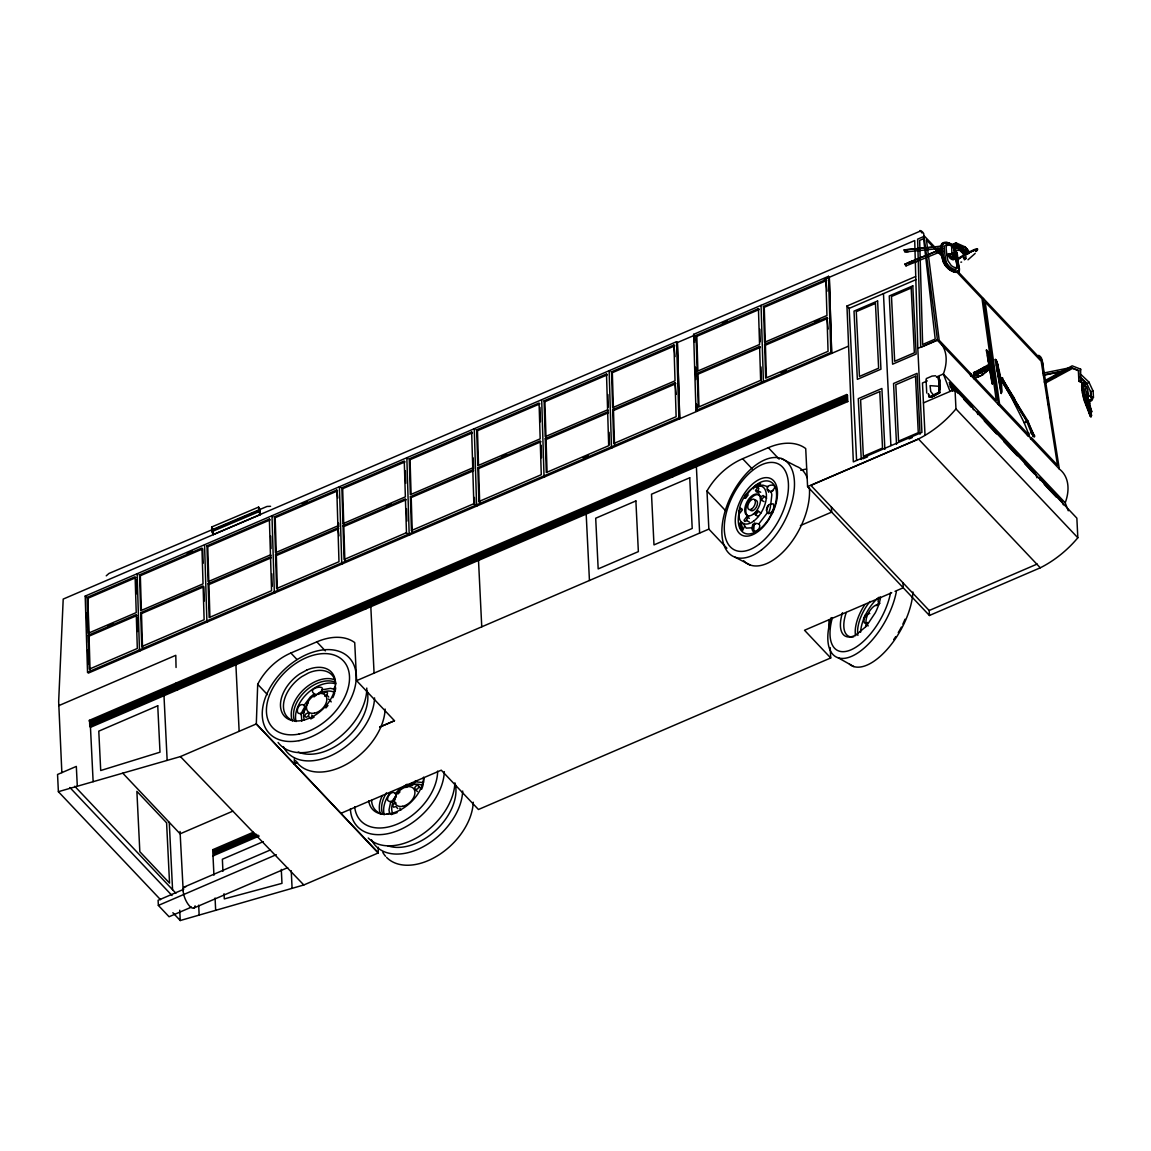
<?xml version="1.0" encoding="UTF-8"?>
<svg xmlns="http://www.w3.org/2000/svg" width="1151" height="1151" viewBox="0 0 1151 1151"><rect width="100%" height="100%" fill="white"/><g stroke="black" fill="none" stroke-linecap="round" stroke-linejoin="round"><path stroke-width="1.5" d="M1082.141 384.463L1082.746 382.823L1084.415 385.038L1082.746 382.823L1082.832 393.901L1090.947 416.374L1089.968 413.698M942.482 251.839L937.115 252.342L937.144 250.227L940.712 249.882M965.703 249.666L965.718 247.551L966.193 249.436M1082.069 385.973L1082.386 390.937M394.491 720.727L379.686 727.087L394.491 720.727L356.594 680.658L354.724 642.589A53.593 35.048 -43.4 0 0 316.813 641.855L290.858 653.02A46.759 30.573 -43.4 0 0 257.695 684.327L256.313 723.936L378.161 852.992L303.821 884.975L180.247 920.527L172.866 912.714M297.505 762.581L294.21 764.005L294.411 758.48M378.161 852.992L378.362 847.251M954.395 254.688L954.251 246.487L957.963 244.947L965.617 252.256L964.265 254.673L957.128 247.882L957.963 244.947L951.647 247.321L951.963 253.709L954.395 254.688L954.251 246.487L951.647 247.321M1032.505 436.056L1034.432 435.869L1028.908 424.431L1002.161 378.204L1023.34 415.439L1014.952 400.26M301.217 713.289C295.433 715.462 296.857 706.354 300.67 704.901C306.051 702.513 306.439 713.433 301.217 713.289L301.792 721.217M316.194 694.787C301.907 688.154 333.891 681.795 317.805 694.571M740.424 509.188L740.625 508.152M929.922 396.663L938.971 392.174L939.36 384.434L938.238 377.255L939.835 389.096M928.238 393.599L929.087 396.793L931.835 396.491L939.36 392.577L939.547 380.003L938.684 376.722L936.41 377.024M929.087 396.793L931.763 396.98L939.835 392.707L939.935 380.405L938.684 376.722M259.953 509.591L260.327 514.655L213.352 534.568L211.842 531.661L211.669 527L258.63 507.087L260.155 509.994L260.327 514.67L258.802 511.749L258.63 507.087M770.81 503.951L773.184 503.836C774.997 507.289 772.508 513.001 768.638 513.706L768.005 513.36C765.156 510.411 766.638 504.67 770.81 503.951L771.832 494.829L771.17 491.678C757.559 485.031 783.658 481.046 771.256 491.693M1080.156 371.313L1080.631 369.154L1072.171 365.831L1044.691 380.708M415.453 780.709C415.108 784.781 410.144 786.752 406.936 784.291L398.375 790.248L395.397 793.643C397.987 798.175 391.196 804.276 387.686 800.348C386.549 796.55 392.261 789.615 395.397 793.643M1043.266 374.996L1066.948 370.219L1067.481 368.234L1042.806 373.212M865.581 626.72L866.631 622.835L867.796 622.518M950.05 391.441L943.374 374.003A48.486 31.71 -43.4 0 0 937.49 340.192L923.692 233.595A15.467 10.114 -43.4 0 0 920.929 230.833L63.204 599.081L58.658 701.506L61.852 772.638M1044.23 382.031L1071.005 367.543L1078.358 370.421L1078.89 381.269L1080.688 382.29L1080.631 369.154M974.134 378.55L974.019 376.881M308.353 716.095L309.101 713.951L307.691 713.001L305.533 714.181L304.785 716.325L306.195 717.289L308.353 716.095L310.281 718.138M324.654 696.182L326.826 695.003L327.575 692.859L326.165 691.909L324.006 693.089M390.75 801.413L388.98 810.059L389.657 813.225L391.657 814.635M958.409 271.636L958.725 270.787M746.524 520.525L747.431 518.195L746.639 516.871L744.035 520.252L744.826 521.561L746.524 520.525L749.287 521.964M756.265 491.837L757.962 490.801L758.854 488.47L758.063 487.146L755.473 490.527L759.027 493.261M758.164 511.663L755.574 515.029L754.783 513.72L757.372 510.353L760.912 513.087M763.876 496.8L761.286 500.167L760.494 498.858L761.401 496.513L763.084 495.491L766.638 498.225M752.553 527.748C751.071 533.618 758.984 531.143 759.574 527.187C761.545 521.633 750.84 522.712 752.553 527.748L746.208 528.136C735.921 510.569 740.438 538.841 744.208 526.813M753.56 488.83C753.819 484.298 765.127 481.291 758.696 486.24M941.964 244.372L941.144 247.796A119.531 56.399 -64.8 0 0 941.892 254.932A119.531 56.399 -64.8 0 0 943.101 261.565C945.201 267.593 952.899 273.952 959.229 271.823L959.488 268.974A130.092 61.377 -64.8 0 1 958.236 262.111A130.092 61.377 -64.8 0 1 957.459 254.774L954.798 248.084M767.501 512.598L758.797 523.921M304.008 705.39L310.266 697.089L313.791 694.226M418.921 786.766L417.669 788.867L415.482 789.543L414.561 788.133L415.813 786.032L418 785.342L420.863 788.809M212.978 529.503L213.352 534.568L213.194 529.906L211.669 527M106.237 575.831L108.957 573.457L267.018 506.454L270.586 506.296M973.947 374.708L989.457 365.471L989.515 364.018L989.961 365.313L973.991 374.65M975.156 253.436L967.991 259.795M880.227 596.88C878.414 598.362 876.515 602.779 879.997 603.311M941.892 254.932L941.374 247.019L942.511 243.854M951.057 257.795L951.949 256.86A2.503 1.18 -64.8 0 0 953.201 253.58A2.503 1.18 -64.8 0 0 951.46 253.393L950.553 254.328L951.057 257.795L952.783 258.601L953.675 257.68A2.503 1.18 -64.8 0 0 954.942 254.63A2.503 1.18 -64.8 0 0 953.575 253.867M957.733 264.5A119.531 56.399 -64.8 0 1 957.387 262.227L957.057 258.155L957.776 263.867M975.501 378.19L975.602 376.809M1088.904 382.074L1087.004 383.988L1079.883 377.183L1081.249 374.766L1088.904 382.074L1093.148 391.211L1093.45 397.483L1091.263 398.793M876.084 605.714L878.889 602.951M974.393 375.427L987.054 369.543L987.5 370.823L982.724 374.78L978.206 377.01L977.328 374.478L991.587 366.694L992.033 367.989L984.076 372.91M950.942 245.091L956.15 242.947L965.387 247.005L965.962 258.558L964.394 259.838L963.286 252.788M1029.699 436.517L1030.663 439.063L1030.965 437.884M931.763 396.98L939.835 392.707M866.631 622.835L864.372 623.008C862.847 619.511 865.494 614.188 869.178 613.31L869.768 613.627M941.921 251.177L906.038 265.881L904.815 264.226L942.64 248.487M335.445 685.881L333.718 689.017L335.07 691.161M386.923 814.074L389.657 813.225M986.536 369.716L991.587 366.694M973.746 373.442L984.738 366.968L985.184 368.248L984.234 367.126L989.515 364.018M973.372 372.866L984.738 366.968M770.81 491.981L773.443 490.369M956.15 242.947L951.748 244.99M1028.764 433.006A1.64 0.734 65.6 0 0 1028.893 434.646L1024.203 422.791L1010.851 396.232L998.723 375.787L1017.153 406.879M999.298 375.586L1027.901 420.935L1032.735 433.049L1031.598 433.452L1026.764 421.338L1011.427 396.03M310.741 718.943L314.108 717.102M1045.439 383.053L1072.603 368.363L1078.645 370.723M756.149 487.29L757.545 486.571M987.486 350.983C989.069 355.731 994.881 376.909 992.104 383.758L986.292 350.077M987.126 350.595L989.083 355.285M988.838 356.752L988.551 361.457L991.169 372.277M996.392 360.392C997.96 365.14 1003.773 386.304 1000.996 393.167L995.183 359.472M996.018 360.004L997.975 364.694M999.701 381.283L1001.183 386.218L997.37 365.773L997.442 370.852L1000.061 381.672M997.816 371.241L997.73 366.147M992.996 382.909L988.709 354.911M1001.888 392.318L997.6 364.306M975.271 377.96L982.724 374.78L981.846 372.248L978.854 373.241M916.498 261.594L909.103 263.291L908.858 262.428L912.743 260.745M1001.701 378.42L1014.578 398.505L1013.527 398.937L1001.701 378.42L1002.737 378.003M937.115 252.342L937.144 250.227M926.296 378.578L932.051 376.075L935.677 375.773M848.215 346.278L88.339 673.105L87.534 672.227L85.203 596.074L676.543 341.703L677.349 342.566L679.709 418.763M696.542 404.289L696.758 411.367L695.967 410.504L693.636 334.351L828.49 276.341L829.281 277.218L831.612 353.357L830.821 352.494L828.49 276.341M187.253 553.386L192.188 551.271M302.382 503.865L307.317 501.75M722.382 323.201L727.317 321.071M824.332 279.42L914.714 240.545L917.807 348.393L921.922 432.373L853.323 461.882L846.949 306.037L915.563 276.528M87.088 597.427L135.127 576.752L136.221 612.605L88.181 633.28L87.088 597.427L87.879 598.29L88.972 634.158M139.544 574.853L201.943 548.02L203.036 583.874L140.638 610.721L139.544 574.853L140.336 575.73L141.372 609.8M269.363 519.015L270.456 554.868L208.058 581.715L206.964 545.847L269.363 519.015L270.168 519.878L207.756 546.725L208.863 582.579M336.797 490.009L337.89 525.863L275.492 552.71L274.398 516.842L336.797 490.009L337.804 498.052M341.861 487.823L404.26 460.975L405.368 496.844L342.955 523.676L343.761 524.554L342.667 488.7L341.861 487.823L342.955 523.676M471.651 431.999L472.744 467.853L410.346 494.685L409.252 458.832L471.651 431.999L472.442 432.862L410.044 459.709L411.08 493.765M476.672 429.827L539.071 402.994L540.179 438.848L477.78 465.68L476.672 429.827L477.478 430.704L478.514 464.759M606.505 373.989L607.599 409.842L545.2 436.675L544.106 400.821L606.505 373.989L607.296 374.852L544.898 401.699L545.991 437.553M673.925 344.983L675.033 380.837L612.634 407.67L611.526 371.816L673.925 344.983L675.062 356.609M758.437 308.626L759.545 344.48L697.146 371.327L696.038 335.459L758.437 308.626L759.243 309.49L696.844 336.337L697.88 370.392M825.871 279.621L826.965 315.475L764.566 342.307L763.473 306.454L825.871 279.621L826.993 291.246M87.879 598.29L135.919 577.629M140.336 575.73L202.734 548.883L203.166 563.227M276.283 553.573L275.19 517.72L337.588 490.873M342.667 488.7L405.066 461.853M477.478 430.704L539.877 403.857M613.425 408.547L612.332 372.694L674.731 345.847M765.357 343.185L764.264 307.331L826.663 280.484M108.194 625.885L112.999 623.813M386.448 506.181L391.383 504.066M501.563 456.674L506.483 454.544M814.62 321.992L819.555 319.877M88.239 635.28L136.278 614.62L137.314 648.473L89.274 669.134L88.239 635.28L89.03 636.158L90.066 670.011M140.695 612.72L203.094 585.873L204.13 619.727L141.731 646.574L142.523 647.438L141.487 613.584L140.695 612.72L141.731 646.574M270.528 556.868L271.564 590.722L209.165 617.569L208.13 583.715L270.528 556.868L271.319 557.746L208.921 584.579L209.899 616.648M337.948 527.863L338.984 561.717L276.585 588.564L275.549 554.71L337.948 527.863L338.969 535.862M406.461 532.697L344.063 559.53L343.027 525.676L405.425 498.843L406.461 532.697L407.253 533.56M410.403 496.7L472.802 469.853L473.608 470.73L411.209 497.563L412.245 531.417L411.439 530.553L410.403 496.7L411.209 497.563M477.838 467.694L540.236 440.847L541.272 474.701L478.874 501.548L479.665 502.411L478.629 468.558L477.838 467.694L478.874 501.548M607.656 411.842L608.692 445.696L546.293 472.543L545.257 438.689L607.656 411.842L608.462 412.72L546.063 439.553L547.042 471.622M675.09 382.837L676.126 416.691L613.728 443.538L612.692 409.684L675.09 382.837L676.212 394.39M759.602 346.48L760.638 380.334L698.24 407.181L697.204 373.327L759.602 346.48L760.394 347.357L697.995 374.19L698.974 406.26M827.022 317.475L828.058 351.328L765.66 378.175L764.624 344.322L827.022 317.475L828.144 329.042M856.589 460.328L849.165 308.382L916.138 279.564M89.03 636.158L137.084 615.483M141.487 613.584L203.885 586.751L204.331 600.995M277.377 589.427L276.341 555.573L338.754 528.741M344.854 560.408L343.818 526.554L406.217 499.707M478.629 468.558L541.028 441.725M614.519 444.401L613.483 410.547L675.882 383.7M766.408 377.255L765.429 345.185L827.828 318.352M411.439 530.553L473.838 503.706L472.802 469.853M583.212 457.868L588.147 455.753M781.241 372.679L786.162 370.564M87.534 672.227L678.874 417.856L676.543 341.703M695.967 410.504L830.821 352.494M58.859 705.606L175.786 655.322L176.06 667.479M917.807 348.393L937.461 339.948M90.469 727.346L89.375 720.325L846.676 394.548L847.467 395.397L847.769 401.57L90.469 727.346L93.13 781.687M145.789 697.233L150.695 695.132M153.961 693.722L158.867 691.607M252.846 651.193L257.795 649.049M343.689 612.102L348.638 609.972M351.947 608.548L356.896 606.419M442.79 569.472L447.739 567.342M632.733 487.765L637.697 485.636M822.692 406.058L827.641 403.915M844.158 396.822L847.467 395.397M89.447 721.864L846.748 396.102M89.533 723.418L846.819 397.642M89.605 724.957L846.891 399.196M89.677 726.497L846.978 400.735L846.676 394.548M726.914 548.221L708.858 529.115L706.987 491.045A52.198 34.127 -43.4 0 1 742.611 458.731L768.307 447.681A52.558 34.357 -43.4 0 1 805.714 448.573L807.585 486.643L929.433 615.483L1040.288 567.803A80.383 52.558 -43.4 0 0 1077.825 537.762L1076.861 518.151L955.013 389.311L923.447 402.893M927.289 380.909L922.469 382.995L925.03 435.308M936.943 376.765L943.374 374.003L1065.222 502.829L1068.257 510.771M1042.619 362.723L1042.964 368.219M973.444 409.742L972.307 406.778L971.286 407.209L964.006 399.512M862.833 458.832L867.566 456.803M909.074 438.934L912.211 437.596M356.594 680.658L708.858 529.115M807.585 486.643L918.44 438.963A80.383 52.558 -43.4 0 0 955.963 408.922L955.013 389.311M77.304 786.248L76.326 766.408L57.55 774.479L58.384 791.687L180.419 756.581L256.313 723.936L294.21 764.005M919.189 438.804L810.88 485.405L929.188 610.505L929.433 615.483M800.405 525.561L831.669 512.109L831.425 507.131M297.505 762.451L294.224 763.861L378.175 852.632M232.819 811.153L180.117 833.828L122.797 773.213M1036.993 477.809L1035.281 473.363L1034.274 473.795L1024.519 463.493M213.942 875.206L212.705 849.711L253.407 832.202M214.043 855.524L213.813 850.891L254.529 833.367M213.885 852.431L256.241 834.216M213.971 853.97L257.968 835.05M213.007 855.898L259.205 836.014M263.234 841.654L222.359 859.236L222.949 871.307M340.998 813.311L441.265 770.177L478.442 809.498L830.705 657.955L830.202 647.581M184.649 886.831L270.37 849.956M183.714 889.291L158.104 900.298L158.363 905.42L169.068 916.743L191.483 907.103M158.363 905.42L276.283 854.689M891.723 592.751L804.52 630.259L830.705 657.955M895.018 591.326L903.247 587.787L903.003 582.809M193.742 908.067L287.692 867.653M929.188 610.505L1037.224 564.033M213.194 529.906L260.155 509.994M211.842 531.661L258.802 511.749M954.121 249.134L957.128 247.882M904.815 264.226L942.122 248.933M952.913 246.659L955.834 245.465L954.769 243.753L963.027 247.364L965.387 247.005M951.963 253.709L954.553 252.76M965.617 252.256L963.214 253.119L956.769 246.961M998.723 375.787L999.759 375.327M1027.901 420.935L1024.203 422.791L1025.34 422.388M992.033 367.989L991.069 366.867M977.688 371.154L978.681 371.96L978.321 370.953M321.776 689.866L330.553 688.356L333.732 689.104M396.16 803.01L393.973 803.686L392.721 805.801L393.642 807.211L395.829 806.534L397.757 808.577M392.045 814.232L397.138 812.635M1089.551 413.813L1090.4 416.518L1084.386 401.08A119.531 87.462 -22.2 0 1 1082.659 393.944L1082.515 391.973M1088.371 398.994C1083.436 385.93 1092.587 415.77 1087.81 396.635L1089.249 396.232A2.503 1.842 -22.2 0 1 1091.982 397.368A2.503 1.842 -22.2 0 1 1089.925 399.872L1088.486 400.275L1087.45 395.771L1088.199 397.253M1088.486 400.275L1089.047 401.641L1090.486 401.239A2.503 1.842 -22.2 0 0 1091.608 397.642M759.89 485.909L762.768 485.118L768.235 486.844M943.173 243.436L944.755 243.019A9.884 6.129 50.3 0 1 946.626 243.163M1078.89 381.269L1081.206 380.708M943.503 243.091L946.928 242.847L950.956 244.746L948.971 243.609M905.794 251.58L908.34 251.652M1043.885 375.212L1061.438 371.672M961.603 262.068L960.869 262.183M956.596 272.068L959.128 270.255L956.51 272.082L952.827 271.032L956.495 272.082M905.377 250.069L907.146 249.911M957.531 272.24L956.193 272.384A9.884 3.899 38.5 0 1 948.424 268.73L942.971 261.176A130.092 61.377 -64.8 0 1 941.719 254.328A130.092 61.377 -64.8 0 1 940.942 246.99C940.41 239.595 951.057 242.113 953.488 246.587L953.229 246.012A9.136 5.654 50.3 0 0 945.863 242.544L943.23 243.897L942.453 247.264A116.568 55.003 -64.8 0 0 943.173 254.213A116.568 55.003 -64.8 0 0 944.367 260.687L949.446 267.608A9.136 3.597 38.5 0 0 956.798 271.089L958.884 270.312L959.028 267.608A116.568 55.003 -64.8 0 1 957.848 261.133A116.568 55.003 -64.8 0 1 957.114 254.17L954.769 247.882M942.05 248.228L904.815 252.011L904.111 249.925L941.331 246.141M933.763 247.206L904.111 249.925M937.317 246.846L942.64 246.3M954.999 248.544L962.15 247.882M939.072 251.393L942.64 251.062M956.769 250.501L963.919 249.839M973.113 375.571L973.875 378.693M415.007 781.745L423.007 782.536M1081.422 378.089L1086.587 383.01L1090.429 391.383L1093.148 391.211M1066.948 370.219L1068.445 370.248M963.56 258.342L965.962 258.558M1056.043 375.859L1054.172 375.528L1055.467 377.456M1093.45 397.483L1090.702 396.937L1090.429 391.383M959.042 246.875L963.862 248.99L963.027 247.364L963.229 251.436M949.877 255.997L954.51 258.169M1071.005 367.543L1072.603 368.363M939.403 386.319L930.051 385.657L930.756 391.556L933.547 395.181M781.342 458.501L796.406 466.313A54.601 29.523 -62.6 0 1 807.268 477.953M757.962 490.801L760.71 492.24M761.286 500.167L764.034 501.606M755.574 515.029L758.322 516.468M746.639 516.871L749.387 518.295M735.014 557.17L750.078 564.968M970.797 375.974L971.084 374.55M838.316 657.868L853.855 666.587M952.28 247.105C950.409 244.041 943.633 243.293 944.266 248.112A116.568 55.003 -64.8 0 0 945 255.076A116.568 55.003 -64.8 0 0 946.18 261.55C946.554 265.651 956.927 273.42 957.215 266.744A116.568 55.003 -64.8 0 1 956.021 260.27A116.568 55.003 -64.8 0 1 955.877 259.148M946.87 266.715L952.769 271.003L945.144 264.773L942.281 256.615L943.475 261.723M966.308 249.22L968.12 253.752L968.984 253.249L966.639 248.443L968.595 250.789M180.419 756.581L303.821 884.975M933.965 394.994L934.698 395.714M941.676 254.357L924.498 236.2L917.635 239.149L920.728 347.401L937.49 340.192L1027.656 435.524M957.632 271.233L1042.302 360.752L1059.337 469.032A48.486 31.71 -43.4 0 1 1065.222 502.829M943.748 258.212L926.469 239.955L939.187 340.264L996.306 400.649L982.004 298.67L957.33 272.571M988.464 356.364L992.291 376.809L990.795 371.888M997.37 365.773L999.543 374.406M990.292 364.622L991.198 368.176M999.183 374.017L1000.09 377.586M1027.915 433.941L999.557 403.958L985.17 302.008L1041.18 361.241L1057.51 465.22L1031.613 437.84M1031.31 439.394L1059.337 469.032M972.307 406.778L949.244 382.391L952.654 391.282M1035.281 473.363L976.825 411.554L977.962 414.518M949.446 384.103L957.934 393.095M984.335 420.993L996.507 433.869M1003.816 441.596L1017.211 455.767M1044.23 484.341L1056.373 497.174M949.992 386.491L954.496 391.268M955.963 408.922L1077.825 537.762M846.949 306.037L849.165 308.382M918.44 438.963L1040.288 567.803M846.978 400.735L847.769 401.57M803.542 419.41L804.333 420.259M768.307 447.681L779.141 459.148M742.611 458.731L752.25 468.917M696.83 411.339L696.657 404.303M695.592 465.853L696.384 466.702L699.635 533.086M706.987 491.045L726.252 511.418M671.939 476.025L672.745 476.859M585.399 513.26L586.19 514.094L589.441 580.492M477.708 559.573L478.514 560.422L481.751 626.806M370.032 605.901L370.823 606.735L374.075 673.134M365.068 608.03L365.86 608.879M316.813 641.855L325.373 650.905M290.858 653.02L296.972 659.48M326.826 695.003L328.754 697.046M415.482 789.543L417.41 791.586M257.695 684.327L267.478 694.672M235.092 663.94L235.897 664.789L239.149 731.317M176.06 683.032L176.866 683.867M176.765 689.032L177.571 689.881M176.362 689.204L177.168 690.053M163.197 694.873L163.989 695.722L167.154 760.394M212.705 849.711L213.813 850.891M89.375 720.325L90.325 724.252M74.729 786.248L175.902 893.219M69.866 787.5L172.017 895.521M58.384 791.687L160.55 899.708M763.473 306.454L764.264 307.331M764.624 344.322L765.429 345.185M764.178 382.362L763.386 381.499L761.056 305.346M760.638 380.334L761.43 381.211M696.038 335.459L696.844 336.337M693.636 334.351L694.643 342.307M697.204 373.327L697.995 374.19M678.874 417.856L679.665 418.719L677.349 342.566L694.485 335.272L694.657 340.595M611.526 371.816L612.332 372.694M609.915 371.572L609.124 370.708L611.454 446.861L612.246 447.725M612.692 409.684L613.483 410.547M607.599 409.842L608.39 410.706M544.106 400.821L544.898 401.699M545.257 438.689L546.063 439.553M544.811 476.73L544.02 475.867L541.689 399.714M475.061 429.582L474.27 428.719L476.586 504.872L477.392 505.735M472.744 467.853L473.536 468.716L473.205 457.969M473.838 503.706L474.644 504.57L474.413 497.448M409.252 458.832L410.044 459.709M407.67 458.573L406.835 457.724L409.166 533.877L410.001 534.726M340.25 487.578L339.416 486.729L341.732 562.882L342.581 563.731M343.027 525.676L343.818 526.554M337.89 525.863L338.682 526.726L338.581 523.144M274.398 516.842L275.19 517.72M272.773 516.612L271.981 515.734L274.312 591.887L275.103 592.751M275.549 554.71L276.341 555.573M270.456 554.868L271.262 555.732M206.964 545.847L207.756 546.725M208.13 583.715L208.921 584.579M207.684 621.756L206.878 620.893L204.561 544.74M137.919 574.622L137.127 573.745L139.458 649.898L140.249 650.761M85.203 596.074L86.008 596.952M1084.961 385.988L1083.911 385.786L1083.839 388.146A116.568 85.289 -22.2 0 0 1084.789 395.311A116.568 85.289 -22.2 0 0 1086.472 402.275L1088.026 406.691M920.081 230.473L921.994 232.991M945.273 264.946L944.108 263.176M970.811 373.917L970.092 373.528L970.638 375.801M966.998 250.098L967.732 251.292M954.409 250.04L953.503 248.53M1084.443 384.607L1082.544 382.161L1082.026 385.815A130.092 95.188 -22.2 0 0 1083.048 393.383A130.092 95.188 -22.2 0 0 1084.817 400.735L1091.119 417.036L1090.155 413.813M1087.033 396.807L1089.407 402.519L1088.975 399.785M1031.67 431.826L1033.612 436.157M1090.457 412.705L1091.637 415.583L1090.63 412.432M1090.601 412.849L1088.026 406.763M956.121 252.443L956.452 253.824M1087.81 396.635L1088.371 398.001M1090.055 411.741L1085.882 400.821A116.568 85.289 -22.2 0 1 1084.199 393.872A116.568 85.289 -22.2 0 1 1083.249 386.707L1084.242 383.211A9.136 1.885 80.8 0 1 1085.451 385.168M955.891 250.731L956.869 254.328M954.654 250.659L955.301 253.321A116.568 55.003 -64.8 0 0 955.733 258.011M955.834 250.601L956.596 252.486M1084.961 401.44L1083.479 396.793M1086.616 405.785L1085.623 403.152M1063.38 504.829L1062.244 501.865L1039.18 477.478L1040.317 480.442M1087.393 407.67L1090.947 416.374L1090.486 415.036M910.34 261.838L910.614 262.557M974.48 372.478L975.127 374.32M928.627 394.002L929.476 397.196M958.438 267.061L959.1 270.097L958.15 265.838M991.543 373.787L992.291 376.809M1088.645 399.958L1089.033 401.699M1042.302 360.752L1041.439 358.09A15.467 10.114 -43.4 0 0 1038.662 355.328M905.535 263.694L906.038 265.881M989.198 358.407L990.651 365.011M1087.652 389.815L1088.601 396.03M1089.709 403.857L1089.35 401.915L1089.709 403.857A117.546 86.008 -22.2 0 0 1091.134 409.54L1091.839 411.929L1088.155 402.275A117.546 86.008 -22.2 0 1 1086.745 396.591L1086.386 394.649A117.546 86.008 -22.2 0 1 1085.638 388.765L1086.156 386.175A5.712 1.065 79.6 0 1 1087.652 389.815M1088.702 399.829L1089.047 401.641M1086.386 394.649L1086.745 396.591M995.975 360.608L995.457 359.328L995.615 360.22M996.421 364.91L1001.37 393.556M987.083 351.199L986.565 349.933L986.724 350.81M987.529 355.515L992.464 384.146M1087.494 393.743L1087.105 391.354M1043.497 371.759L1044.029 375.298M1045.64 385.902L1046.173 389.441M1046.705 392.966L1047.511 398.275M1048.043 401.814L1048.575 405.339M1050.172 415.957L1050.719 419.482M956.15 259.795L955.891 257.968A117.546 55.464 -64.8 0 1 955.316 252.242L952.812 246.746A5.712 3.439 49 0 0 948.208 244.588L946.597 245.408L946.136 247.911A117.546 55.464 -64.8 0 0 946.712 253.637L946.971 255.464A117.546 55.464 -64.8 0 0 947.964 260.759L951.201 265.493A5.712 2.388 39.5 0 0 955.79 267.665L957.114 267.161L957.143 265.09A117.546 55.464 -64.8 0 1 956.15 259.795L955.891 257.968M983.4 298.469L998.421 404.605M952.539 256.874L952.783 258.601M946.712 253.637L946.971 255.464M999.73 377.197L1000.823 385.83M990.838 367.788L991.932 376.435M180.045 831.482L183.196 890.975M1090.947 392.419L1091.177 397.21M1080.228 372.665L1080.357 375.37M1080.487 378.118L1080.688 382.29M926.066 379.485L926.728 393.009M920.066 434.215L917.088 373.356L893.55 383.484L896.514 444.344M883.464 293.62L890.888 445.509M884.874 449.35L881.896 388.491L858.286 398.649L861.265 459.508M828.849 619.885L829.267 628.547M291.232 870.746L292.095 888.342M281.29 869.422L281.981 883.349L224.301 898.902L224.042 893.723M215.064 898.039L215.669 910.34M198.677 905.161L199.152 915.088M179.743 910.196L180.247 920.527M169.269 822.346L172.564 889.694M829.267 277.305L831.655 353.4M759.847 329.215L760.221 341.761M760.998 366.953L761.372 379.427M695.765 375.989L695.492 367.14L695.779 379.499M607.901 394.577L608.289 407.123M609.052 432.316L609.44 444.79M539.977 407.44L540.423 421.784M541.143 445.279L541.517 457.753M405.339 470.817L405.713 483.362M406.49 508.613L406.879 521.086M270.658 536.021L271.046 548.567M271.809 573.774L272.197 586.247M135.976 579.428L136.422 593.758M137.142 617.267L137.573 631.525M86.498 612.893L86.929 627.05M87.634 650.085L88.066 664.242M87.994 597.959L88.627 642.546M800.708 470.27A52.558 34.357 -43.4 0 1 806.52 469.09M1029.152 435.538A1.64 0.734 65.6 0 1 1028.289 436.315A1.64 0.734 65.6 0 1 1027.282 434.013A1.64 0.734 65.6 0 1 1028.505 434.042M195.109 905.823A11.553 4.273 66.7 0 1 185.872 900.456A11.553 4.273 66.7 0 1 185.829 886.774M1084.012 385.197A9.884 2.043 80.8 0 0 1082.731 383.096L1081.811 383.499L1081.681 386.592A119.531 87.462 -22.2 0 0 1082.659 393.944M1089.479 411.382A130.092 95.188 -22.2 0 1 1089.177 410.159M1089.393 413.338A119.531 87.462 -22.2 0 1 1088.429 409.799M953.345 255.853A3.87 1.985 43.9 0 1 953.517 259.752A3.87 1.985 43.9 0 1 948.784 256.529A3.87 1.985 43.9 0 1 950.266 253.752M953.416 255.68A3.525 1.813 43.9 0 1 953.373 259.234A3.525 1.813 43.9 0 1 949.043 255.824A3.525 1.813 43.9 0 1 951.316 254.04M958.596 268.874A119.531 56.399 -64.8 0 1 958.136 266.715M957.387 262.227A119.531 56.399 -64.8 0 1 957.085 259.91M975.588 251.551A12.805 1.381 -29.5 0 0 966.624 254.126A13.323 1.424 -29.5 0 1 975.976 251.378M956.726 260.371A12.805 1.381 -29.5 0 1 963.718 255.781M958.294 259.133A13.323 1.424 -29.5 0 1 963.632 255.767M966.351 253.522A13.323 1.424 -29.5 0 1 976.954 249.753M957.992 258.601A13.323 1.424 -29.5 0 1 963.329 255.249M391.642 802.175A31.998 20.919 -43.4 0 1 396.332 795.514M407.598 785.745A31.998 20.919 -43.4 0 1 413.252 782.766M455.35 784.306A48.63 31.796 -43.4 0 1 435.164 830.907A48.63 31.796 -43.4 0 1 387.686 845.74M462.673 791.039A55.032 35.983 -43.4 0 1 423.093 846.805A55.032 35.983 -43.4 0 1 371.5 839.784M473.234 802.204A55.032 35.983 -43.4 0 1 438.675 855.035A55.032 35.983 -43.4 0 1 386.592 857.423M385.542 856.272A55.032 35.983 -43.4 0 1 382.808 852.373M454.89 782.809A55.032 35.983 -43.4 0 1 420.331 835.64A55.032 35.983 -43.4 0 1 368.248 838.014M444.315 771.63A55.032 35.983 -43.4 0 1 397.613 830.72A55.032 35.983 -43.4 0 1 350.379 808.908M423.582 777.155A32.199 21.063 -43.4 0 1 416.345 796.104C409.814 804.635 400.706 811.383 390.103 813.771A32.199 21.063 -43.4 0 1 368.723 800.751M437.625 771.112A48.63 31.796 -43.4 0 1 397.858 823.871A48.63 31.796 -43.4 0 1 354.681 806.793M384.218 814.721A29.034 18.977 -43.4 0 1 390.16 792.579M380.521 814.131A30.645 20.042 -43.4 0 1 382.276 795.571M423.87 777.86A30.645 20.042 -43.4 0 1 423.582 782.579M423.266 784.205A30.645 20.042 -43.4 0 1 421.669 789.198M384.132 814.476A30.645 20.042 -43.4 0 1 371.572 800.362M382.736 814.217A29.034 18.977 -43.4 0 1 386.463 792.852M392.534 813.124A20.905 13.668 -43.4 0 1 396.404 795.974M398.102 793.873A20.905 13.668 -43.4 0 1 399.987 791.888M405.713 787.529A20.905 13.668 -43.4 0 1 421.64 785.126M400.965 809.916A11.942 7.812 -43.4 0 1 399.843 808.189M300.9 714.584A31.998 20.919 -43.4 0 1 305.245 706.268M318.122 693.463A31.998 20.919 -43.4 0 1 322.294 690.96M367.241 691.147A48.63 31.796 -43.4 0 1 346.278 738.453A48.63 31.796 -43.4 0 1 298.224 752.049M374.564 697.88A55.032 35.983 -43.4 0 1 334.984 753.646A55.032 35.983 -43.4 0 1 283.391 746.625M385.125 709.045A55.032 35.983 -43.4 0 1 347.573 763.688A55.032 35.983 -43.4 0 1 295.534 760.581M366.795 688.068A55.032 35.983 -43.4 0 1 331.085 743.186A55.032 35.983 -43.4 0 1 278.096 742.481M296.109 721.562A29.034 18.977 -43.4 0 1 307.245 693.535A29.034 18.977 -43.4 0 1 335.876 683.881M292.412 720.972A30.645 20.042 -43.4 0 1 303.332 689.881A30.645 20.042 -43.4 0 1 335.07 679.953M335.632 683.234A30.645 20.042 -43.4 0 0 308.482 672.961L301.763 676.659A30.645 20.042 -43.4 0 0 291.922 720.166M335.689 687.809A30.645 20.042 -43.4 0 1 335.157 691.032M334.74 692.686A30.645 20.042 -43.4 0 1 332.826 697.707M327.949 705.505A30.645 20.042 -43.4 0 1 325.891 707.951M294.627 721.058A29.034 18.977 -43.4 0 1 304.972 691.578A29.034 18.977 -43.4 0 1 335.056 682.183M304.425 719.965A20.905 13.668 -43.4 0 1 308.295 702.815M313.921 696.93A20.905 13.668 -43.4 0 1 316.108 695.319M317.604 694.37A20.905 13.668 -43.4 0 1 333.531 691.967M312.856 716.756A11.942 7.812 -43.4 0 1 311.734 715.03M328.352 699.045A11.942 7.812 -43.4 0 1 331.186 701.937M863.48 619.037A31.753 14.891 -60.7 0 1 865.509 614.548M905.017 619.224A48.256 22.646 -60.7 0 1 902.844 624.115M901.348 627.108A48.256 22.646 -60.7 0 1 898.255 632.633M895.751 636.618A48.256 22.646 -60.7 0 1 893.737 639.524M912.93 591.974A54.601 25.624 -60.7 0 1 887.45 649.049A54.601 25.624 -60.7 0 1 849.452 664.156M896.384 591.499A54.601 25.624 -60.7 0 1 850.776 656.674A54.601 25.624 -60.7 0 1 831.195 617.627M880.529 597.815A31.955 14.992 -60.7 0 1 875.379 612.649L866.3 626.288L855.754 635.064A31.955 14.992 -60.7 0 1 842.503 612.735M890.615 592.52A48.256 22.646 -60.7 0 1 850.977 649.84A48.256 22.646 -60.7 0 1 832.403 617.612M860.588 632.287A28.804 13.51 -60.7 0 1 878.702 597.383M855.553 635.697A30.401 14.258 -60.7 0 1 864.689 604.836M853.711 636.805A30.401 14.258 -60.7 0 1 846.273 612.447M857.883 635.41A28.804 13.51 -60.7 0 1 870.041 601.455M868.257 625.885A11.841 5.554 -60.7 0 1 868.113 613.684A11.841 5.554 -60.7 0 1 878.803 604.779M809.383 487.866A54.601 29.523 -62.6 0 1 785.86 549.013A54.601 29.523 -62.6 0 1 743.632 560.695M753.876 532.827A31.955 17.279 -62.6 0 1 754.581 522.942M748.021 493.175A28.804 15.567 -62.6 0 1 772.12 482.816A28.804 15.567 -62.6 0 1 772.163 512.756L768.494 519.302A28.804 15.567 -62.6 0 1 745.675 533.632A28.804 15.567 -62.6 0 1 739.518 510.785M744.769 498.124A28.804 15.567 -62.6 0 1 746.337 495.592M742.668 530.611A30.401 16.431 -62.6 0 1 741.431 521.907M742.366 528.841A28.804 15.567 -62.6 0 1 741.258 523.604M752.567 530.827A30.401 16.431 -62.6 0 1 752.768 524.252M767.055 489.492A20.747 11.222 -62.6 0 1 768.739 492.283M768.336 505.447A20.747 11.222 -62.6 0 1 766.422 510.425M755.89 523.417A20.747 11.222 -62.6 0 1 753.488 524.755M748.654 516.209A11.841 6.402 -62.6 0 1 748.323 501.951A11.841 6.402 -62.6 0 1 760.106 495.736M770.508 504.138A11.841 6.402 -62.6 0 1 768.739 512.353M755.286 500.196A5.784 3.122 -62.6 0 1 756.293 507.246A5.784 3.122 -62.6 0 1 750.078 509.505M977.055 374.521C977.372 379.844 979.875 374.694 977.055 374.521M974.206 372.349L975.257 374.694L974.206 372.349M1033.31 435.078C1033.742 439.653 1036.231 434.905 1033.31 435.078M739.92 509.562L739.028 511.907L739.82 513.231L742.409 509.85L741.618 508.541L739.92 509.562M745.647 494.7L744.74 497.045L745.531 498.369L748.121 494.988L747.33 493.678L745.647 494.7M772.623 512.756L768.595 519.979A31.753 17.164 -62.6 0 1 735.618 525.129A31.753 17.164 -62.6 0 1 761.717 478.442A31.753 17.164 -62.6 0 1 772.623 512.756M306.785 670.055L299.706 673.939A32.199 21.063 -43.4 0 0 289.376 719.663C298.526 723.015 308.396 719.504 316.223 714.498A32.199 21.063 -43.4 0 0 335.07 679.335A32.199 21.063 -43.4 0 0 306.785 670.055M991.025 365.975L991.025 365.975M999.917 375.37L999.917 375.37M923.577 238.703L919.663 240.386L922.642 344.48L935.216 339.07L923.577 238.703M877.609 300.972L854.013 311.13L857.351 379.355L880.947 369.198L877.609 300.972M912.801 285.836L889.263 295.965L892.6 364.191L916.138 354.062L912.801 285.836M875.451 303.404L856.286 311.648L859.452 376.435L878.63 368.191L875.451 303.404M911.189 288.023L891.493 296.498L894.672 361.285L914.354 352.81L911.189 288.023M879.767 391.585L860.603 399.829L863.365 456.285L882.529 448.041L879.767 391.585M915.505 376.219L895.809 384.693L898.571 441.135L918.268 432.661L915.505 376.219M157.745 705.779L98.785 731.144L100.712 770.523L160.003 752.193L157.745 705.779M635.884 500.93L595.7 518.223L598.175 568.911L638.359 551.617L635.884 500.93M689.737 477.766L651.509 494.211L653.984 544.898L692.211 528.453L689.737 477.766M166.593 822.778L136.883 791.356L139.832 851.682L169.542 883.105L166.593 822.778M1089.206 411.497L1088.803 410.216L1089.206 411.497M1031.224 432.69A1.64 0.734 65.6 0 0 1032.807 434.718A1.64 0.734 65.6 0 0 1032.418 432.258A1.64 0.734 65.6 0 0 1031.224 432.69M402.533 806.333A11.942 7.812 -43.4 0 0 414.475 789.989A11.942 7.812 -43.4 0 0 397.239 793.312A11.942 7.812 -43.4 0 0 402.533 806.333M299.03 740.654A55.032 35.983 -43.4 0 0 354.062 665.35A55.032 35.983 -43.4 0 0 274.6 680.644A55.032 35.983 -43.4 0 0 299.03 740.654M298.943 734.093A48.63 31.796 -43.4 0 0 347.602 667.522A48.63 31.796 -43.4 0 0 277.362 681.032A48.63 31.796 -43.4 0 0 298.943 734.093M314.424 713.174A11.942 7.812 -43.4 0 0 326.366 696.83A11.942 7.812 -43.4 0 0 309.13 700.153A11.942 7.812 -43.4 0 0 314.424 713.174M759.372 544.02A48.256 26.085 -62.6 0 0 782.551 467.09A48.256 26.085 -62.6 0 0 727.216 509.605A48.256 26.085 -62.6 0 0 759.372 544.02M761.559 549.833A54.601 29.523 -62.6 0 0 787.788 462.788A54.601 29.523 -62.6 0 0 725.173 510.9A54.601 29.523 -62.6 0 0 761.559 549.833M753.358 514.08A11.841 6.402 -62.6 0 0 759.056 495.189A11.841 6.402 -62.6 0 0 745.474 505.634A11.841 6.402 -62.6 0 0 753.358 514.08M753.919 520.928A20.747 11.222 -62.6 0 0 763.876 487.851A20.747 11.222 -62.6 0 0 740.093 506.123A20.747 11.222 -62.6 0 0 753.919 520.928M751.934 508.857A5.784 3.122 -62.6 0 0 754.696 499.649A5.784 3.122 -62.6 0 0 748.078 504.742A5.784 3.122 -62.6 0 0 751.934 508.857"/></g></svg>
